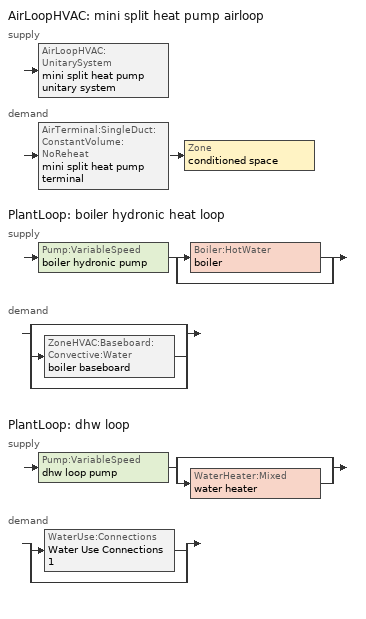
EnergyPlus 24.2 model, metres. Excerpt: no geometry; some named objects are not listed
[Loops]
AirLoopHVAC 'mini split heat pump airloop'
 supply: AirLoopHVAC:UnitarySystem 'mini split heat pump unitary system'
 demand: AirTerminal:SingleDuct:ConstantVolume:NoReheat 'mini split heat pump terminal' > Zone 'conditioned space'
PlantLoop 'boiler hydronic heat loop'
 supply: Pump:VariableSpeed 'boiler hydronic pump' > split
  | Boiler:HotWater 'boiler'
  | bypass
 demand: split
  | bypass
  | ZoneHVAC:Baseboard:Convective:Water 'boiler baseboard'
  | bypass
PlantLoop 'dhw loop'
 supply: Pump:VariableSpeed 'dhw loop pump' > split
  | bypass
  | WaterHeater:Mixed 'water heater'
 demand: split
  | WaterUse:Connections 'Water Use Connections 1'
  | bypass
[ZoneControl:Thermostat]
conditioned space Thermostat: Zone or ZoneList=conditioned space; Control Type Schedule=conditioned space Thermostat Schedule; Control 1=conditioned space temperature setpoint; Temperature Difference Between Cutout And Setpoint {deltaC}=0
[ThermostatSetpoint:DualSetpoint]
conditioned space temperature setpoint: Heating Setpoint Temperature Schedule=heating setpoint; Cooling Setpoint Temperature Schedule=cooling setpoint
[AirLoopHVAC:UnitarySystem] Control Type=Load; Controlling Zone or Thermostat Location=conditioned space; Dehumidification Control Type=None; Availability Schedule=Always On Discrete; Fan Placement=BlowThrough; DX Heating Coil Sizing Ratio=1; Use DOAS DX Cooling Coil=No; Minimum Supply Air Temperature {C}=2; Latent Load Control=SensibleOnlyLoadControl; Heating Supply Air Flow Rate Method=SupplyAirFlowRate; No Load Supply Air Flow Rate Method=SupplyAirFlowRate; No Load Supply Air Flow Rate {m3/s}=0; No Load Supply Air Flow Rate Control Set To Low Speed=Yes; Maximum Supply Air Temperature {C}=48.8889; Maximum Outdoor Dry-Bulb Temperature for Supplemental Heater Operation {C}=21; Ancillary On-Cycle Electric Power {W}=0; Ancillary Off-Cycle Electric Power {W}=0
Name | Supply Fan | Supply Air Fan Operating Mode Schedule | Heating Coil | Cooling Supply Air Flow Rate Method | Heating Supply Air Flow Rate {m3/s} | Cooling Coil | Cooling Supply Air Flow Rate {m3/s} | Design Specification Multispeed Object
unit heater unitary system | unit heater supply fan | unit heater auto fan schedule | unit heater htg coil | None | 0.00141584
mini split heat pump unitary system | mini split heat pump supply fan | mini split heat pump auto fan schedule | mini split heat pump htg coil | SupplyAirFlowRate | 0.284584 | mini split heat pump clg coil | 0.284584 | Unitary System Performance Multispeed 1
[Fan:SystemModel] Availability Schedule=Always On Discrete; Speed Control Method=Discrete; Electric Power Minimum Flow Rate Fraction=0.2; Design Pressure Rise {Pa}=500; Motor Efficiency=1; Motor In Air Stream Fraction=1; Design Electric Power Consumption {W}=Autosize; Design Power Sizing Method=PowerPerFlow; Electric Power Per Unit Flow Rate Per Unit Pressure {W/((m3/s)-Pa)}=1.66667; Fan Total Efficiency=0.7; Motor Loss Radiative Fraction=0
Name | Design Maximum Air Flow Rate {m3/s} | Electric Power Per Unit Flow Rate {W/(m3/s)} | Number of Speeds | Speed Flow Fraction 1 | Speed Electric Power Fraction 1 | Speed Flow Fraction 2 | Speed Electric Power Fraction 2 | Speed Flow Fraction 3 | Speed Electric Power Fraction 3 | Speed Flow Fraction 4 | Speed Electric Power Fraction 4
unit heater supply fan | 0.00141584 | 1e-06 | 1 | 1 | 1
mini split heat pump supply fan | 0.350473 | 148.322 | 4 | 0.20706 | 0.00888 | 0.252 | 0.016 | 0.812 | 0.53539 | 1 | 1
[Coil:Heating:Fuel]
unit heater htg coil: Availability Schedule=Always On Discrete; Fuel Type=OtherFuel1; Burner Efficiency=0.3; Nominal Capacity {W}=0.293071; On Cycle Parasitic Electric Load {W}=0; Off Cycle Parasitic Fuel Load {W}=0
[ZoneHVAC:Baseboard:Convective:Water]
boiler baseboard: Availability Schedule=Always On Discrete; Heating Design Capacity Method=HeatingDesignCapacity; Heating Design Capacity {W}=12847.1; Heating Design Capacity Per Floor Area {W/m2}=0; Fraction of Autosized Heating Design Capacity=0.8; U-Factor Times Area Value {W/K}=924.989; Maximum Water Flow Rate {m3/s}=0.000553426; Convergence Tolerance=0.001
[AirTerminal:SingleDuct:ConstantVolume:NoReheat]
mini split heat pump terminal: Availability Schedule=Always On Discrete; Maximum Air Flow Rate {m3/s}=0.284584
[Zone equipment]
conditioned space: unit heater unitary system, boiler baseboard, mini split heat pump terminal
[AirLoopHVAC]
mini split heat pump airloop: Design Supply Air Flow Rate {m3/s}=0.284584; Design Return Air Flow Fraction of Supply Air Flow=1
[Sizing:System]
mini split heat pump airloop: Type of Load to Size On=Sensible; Design Outdoor Air Flow Rate {m3/s}=Autosize; Central Heating Maximum System Air Flow Ratio=0.3; Preheat Design Temperature {C}=7; Preheat Design Humidity Ratio {kgWater/kgDryAir}=0.008; Precool Design Temperature {C}=12.8; Precool Design Humidity Ratio {kgWater/kgDryAir}=0.008; Central Cooling Design Supply Air Temperature {C}=12.8; Central Heating Design Supply Air Temperature {C}=16.7; Type of Zone Sum to Use=NonCoincident; 100% Outdoor Air in Cooling=Yes; 100% Outdoor Air in Heating=Yes; Central Cooling Design Supply Air Humidity Ratio {kgWater/kgDryAir}=0.0085; Central Heating Design Supply Air Humidity Ratio {kgWater/kgDryAir}=0.008; Cooling Supply Air Flow Rate Method=DesignDay; Cooling Supply Air Flow Rate {m3/s}=0; Cooling Supply Air Flow Rate Per Floor Area {m3/s-m2}=0.00996765; Cooling Fraction of Autosized Cooling Supply Air Flow Rate=1; Cooling Supply Air Flow Rate Per Unit Cooling Capacity {m3/s-W}=3.94755e-05; Heating Supply Air Flow Rate Method=DesignDay; Heating Supply Air Flow Rate {m3/s}=0; Heating Supply Air Flow Rate Per Floor Area {m3/s-m2}=0.00996765; Heating Fraction of Autosized Heating Supply Air Flow Rate=1; Heating Fraction of Autosized Cooling Supply Air Flow Rate=1; Heating Supply Air Flow Rate Per Unit Heating Capacity {m3/s-W}=3.15882e-05; System Outdoor Air Method=ZoneSum; Zone Maximum Outdoor Air Fraction=1; Cooling Design Capacity Method=CoolingDesignCapacity; Cooling Design Capacity {W}=Autosize; Cooling Design Capacity Per Floor Area {W/m2}=234.7; Fraction of Autosized Cooling Design Capacity=1; Heating Design Capacity Method=HeatingDesignCapacity; Heating Design Capacity {W}=Autosize; Heating Design Capacity Per Floor Area {W/m2}=157; Fraction of Autosized Heating Design Capacity=1; Central Cooling Capacity Control Method=OnOff; Occupant Diversity=Autosize
[AvailabilityManager:Scheduled]
mini split heat pump airloop Availability Manager: Schedule=Always On Discrete
[Coil:Heating:DX:MultiSpeed]
mini split heat pump htg coil: Availability Schedule=Always On Discrete; Minimum Outdoor Dry-Bulb Temperature for Compressor Operation {C}=-25; Crankcase Heater Capacity {W}=50; Maximum Outdoor Dry-Bulb Temperature for Crankcase Heater Operation {C}=10; Defrost Energy Input Ratio Function of Temperature Curve=Defrosteir; Maximum Outdoor Dry-Bulb Temperature for Defrost Operation {C}=4.44444; Defrost Strategy=ReverseCycle; Defrost Control=Timed; Defrost Time Period Fraction=0.058333; Resistive Defrost Heater Capacity {W}=AutoSize; Apply Part Load Fraction to Speeds Greater than 1=No; Fuel Type=Electricity; Region number for Calculating HSPF=4; Number of Speeds=2; Speed Gross Rated Heating Capacity 1 {W}=1644; Speed Gross Rated Heating COP 1 {W/W}=5.00522; Speed Rated Air Flow Rate 1 {m3/s}=0.0882919; Speed Rated Supply Air Fan Power Per Volume Flow Rate 2017 1 {W/(m3/s)}=773.3; Speed Rated Supply Air Fan Power Per Volume Flow Rate 2023 1 {W/(m3/s)}=934.4; Speed Heating Capacity Function of Temperature Curve Name 1=Heat-CAP-fT1; Speed Heating Capacity Function of Flow Fraction Curve Name 1=Heat-CAP-fFF1; Speed Energy Input Ratio Function of Temperature Curve Name 1=Heat-EIR-fT1; Speed Energy Input Ratio Function of Flow Fraction Curve Name 1=Heat-EIR-fFF1; Speed Part Load Fraction Correlation Curve Name 1=Heat-PLF-fPLR1; Speed Rated Waste Heat Fraction of Power Input 1=0.2; Speed Waste Heat Function of Temperature Curve Name 1=ConstantBiquadratic 1; Speed Gross Rated Heating Capacity 2 {W}=6475.14; Speed Gross Rated Heating COP 2 {W/W}=3.65853; Speed Rated Air Flow Rate 2 {m3/s}=0.350364; Speed Rated Supply Air Fan Power Per Volume Flow Rate 2017 2 {W/(m3/s)}=773.3; Speed Rated Supply Air Fan Power Per Volume Flow Rate 2023 2 {W/(m3/s)}=934.4; Speed Heating Capacity Function of Temperature Curve Name 2=Heat-CAP-fT2; Speed Heating Capacity Function of Flow Fraction Curve Name 2=Heat-CAP-fFF2; Speed Energy Input Ratio Function of Temperature Curve Name 2=Heat-EIR-fT2; Speed Energy Input Ratio Function of Flow Fraction Curve Name 2=Heat-EIR-fFF2; Speed Part Load Fraction Correlation Curve Name 2=Heat-PLF-fPLR2; Speed Rated Waste Heat Fraction of Power Input 2=0.2; Speed Waste Heat Function of Temperature Curve Name 2=ConstantBiquadratic 1
[Coil:Cooling:DX:MultiSpeed]
mini split heat pump clg coil: Availability Schedule=Always On Discrete; Condenser Type=AirCooled; Minimum Outdoor Dry-Bulb Temperature for Compressor Operation {C}=-25; Apply Part Load Fraction to Speeds Greater than 1=No; Apply Latent Degradation to Speeds Greater than 1=No; Crankcase Heater Capacity {W}=50; Maximum Outdoor Dry-Bulb Temperature for Crankcase Heater Operation {C}=10; Basin Heater Capacity {W/K}=0; Basin Heater Setpoint Temperature {C}=2; Fuel Type=Electricity; Number of Speeds=2; Speed Gross Rated Total Cooling Capacity 1 {W}=1351.96; Speed Gross Rated Sensible Heat Ratio 1=0.806404; Speed Gross Rated Cooling COP 1 {W/W}=5.29224; Speed Rated Air Flow Rate 1 {m3/s}=0.0725462; Speed Rated Evaporator Fan Power Per Volume Flow Rate 2017 1 {W/(m3/s)}=773.3; Speed Rated Evaporator Fan Power Per Volume Flow Rate 2023 1 {W/(m3/s)}=934.4; Speed Total Cooling Capacity Function of Temperature Curve Name 1=Cool-CAP-fT1; Speed Total Cooling Capacity Function of Flow Fraction Curve Name 1=Cool-CAP-fFF1; Speed Energy Input Ratio Function of Temperature Curve Name 1=Cool-EIR-fT1; Speed Energy Input Ratio Function of Flow Fraction Curve Name 1=Cool-EIR-fFF1; Speed Part Load Fraction Correlation Curve Name 1=Cool-PLF-fPLR1; Speed Nominal Time for Condensate Removal to Begin 1 {s}=1000; Speed Ratio of Initial Moisture Evaporation Rate and Steady State Latent Capacity 1=1.5; Speed Maximum Cycling Rate 1 {cycles/hr}=3; Speed Latent Capacity Time Constant 1 {s}=45; Speed Rated Waste Heat Fraction of Power Input 1=0.2; Speed Waste Heat Function of Temperature Curve Name 1=ConstantBiquadratic; Speed Evaporative Condenser Effectiveness 1=0.9; Speed Evaporative Condenser Air Flow Rate 1 {m3/s}=AutoSize; Speed Rated Evaporative Condenser Pump Power Consumption 1 {W}=AutoSize; Speed Gross Rated Total Cooling Capacity 2 {W}=5327.81; Speed Gross Rated Sensible Heat Ratio 2=0.759942; Speed Gross Rated Cooling COP 2 {W/W}=3.63578; Speed Rated Air Flow Rate 2 {m3/s}=0.284495; Speed Rated Evaporator Fan Power Per Volume Flow Rate 2017 2 {W/(m3/s)}=773.3; Speed Rated Evaporator Fan Power Per Volume Flow Rate 2023 2 {W/(m3/s)}=934.4; Speed Total Cooling Capacity Function of Temperature Curve Name 2=Cool-CAP-fT2; Speed Total Cooling Capacity Function of Flow Fraction Curve Name 2=Cool-CAP-fFF2; Speed Energy Input Ratio Function of Temperature Curve Name 2=Cool-EIR-fT2; Speed Energy Input Ratio Function of Flow Fraction Curve Name 2=Cool-EIR-fFF2; Speed Part Load Fraction Correlation Curve Name 2=Cool-PLF-fPLR2; Speed Nominal Time for Condensate Removal to Begin 2 {s}=1000; Speed Ratio of Initial Moisture Evaporation Rate and Steady State Latent Capacity 2=1.5; Speed Maximum Cycling Rate 2 {cycles/hr}=3; Speed Latent Capacity Time Constant 2 {s}=45; Speed Rated Waste Heat Fraction of Power Input 2=0.2; Speed Waste Heat Function of Temperature Curve Name 2=ConstantBiquadratic; Speed Evaporative Condenser Effectiveness 2=0.9; Speed Evaporative Condenser Air Flow Rate 2 {m3/s}=AutoSize; Speed Rated Evaporative Condenser Pump Power Consumption 2 {W}=AutoSize
[UnitarySystemPerformance:Multispeed]
Unitary System Performance Multispeed 1: Number of Speeds for Heating=2; Number of Speeds for Cooling=2; Single Mode Operation=No; No Load Supply Air Flow Rate Ratio=1; Heating Speed Supply Air Flow Ratio 1=0.310345; Cooling Speed Supply Air Flow Ratio 1=0.255; Heating Speed Supply Air Flow Ratio 2=1.23153; Cooling Speed Supply Air Flow Ratio 2=1
[PlantLoop] Fluid Type=Water; Maximum Loop Temperature {C}=100; Minimum Loop Temperature {C}=0; Minimum Loop Flow Rate {m3/s}=0; Load Distribution Scheme=Optimal; Plant Loop Demand Calculation Scheme=SingleSetpoint; Common Pipe Simulation=None
Name | Plant Equipment Operation Scheme | Maximum Loop Flow Rate {m3/s} | Plant Loop Volume {m3}
boiler hydronic heat loop | boiler hydronic heat loop Operation Schemes | Autosize | Autocalculate
dhw loop | dhw loop Operation Schemes | 0.01 | 0.003
[Sizing:Plant] Loop Type=Heating; Sizing Option=NonCoincident; Zone Timesteps in Averaging Window=1; Coincident Sizing Factor Mode=None
Name | Design Loop Exit Temperature {C} | Loop Design Temperature Difference {deltaC}
boiler hydronic heat loop | 82.2222 | 11.1111
dhw loop | 55 | 5.55556
[Pump:VariableSpeed] Motor Efficiency=0.85; Fraction of Motor Inefficiencies to Fluid Stream=0; Coefficient 1 of the Part Load Performance Curve=0; Coefficient 2 of the Part Load Performance Curve=1; Coefficient 3 of the Part Load Performance Curve=0; Coefficient 4 of the Part Load Performance Curve=0; Design Minimum Flow Rate {m3/s}=0; Pump Control Type=Intermittent; Skin Loss Radiative Fraction=0.5; Design Power Sizing Method=PowerPerFlowPerPressure; Design Electric Power per Unit Flow Rate {W/(m3/s)}=348701.1; Design Shaft Power per Unit Flow Rate per Unit Head {W/((m3/s)-Pa)}=1.28205; Design Minimum Flow Rate Fraction=0
Name | Design Maximum Flow Rate {m3/s} | Design Pump Head {Pa} | Design Power Consumption {W}
boiler hydronic pump | 3.75e-05 | 20000 | 1
dhw loop pump | 0.01 | 1 | 0
[Boiler:HotWater]
boiler: Fuel Type=FuelOilNo2; Nominal Capacity {W}=12847.1; Nominal Thermal Efficiency=0.83; Efficiency Curve Temperature Evaluation Variable=LeavingBoiler; Normalized Boiler Efficiency Curve=NonCondensingBoilerEff; Design Water Flow Rate {m3/s}=Autosize; Minimum Part Load Ratio=0; Maximum Part Load Ratio=1; Optimum Part Load Ratio=1; Water Outlet Upper Temperature Limit {C}=99.9; Boiler Flow Mode=LeavingSetpointModulated; On Cycle Parasitic Electric Load {W}=0; Sizing Factor=1; Off Cycle Parasitic Fuel Load {W}=0
[SetpointManager:Scheduled] Control Variable=Temperature
Name | Schedule
boiler hydronic heat loop setpoint manager | boiler hydronic heat supply setpoint
Setpoint Manager Scheduled 1 | dhw temp
[PlantEquipmentOperationSchemes] Control Scheme Object Type 1=PlantEquipmentOperation:HeatingLoad; Control Scheme Schedule Name 1=Always On Discrete
Name | Control Scheme Name 1
boiler hydronic heat loop Operation Schemes | boiler hydronic heat loop Heating Operation Scheme
dhw loop Operation Schemes | dhw loop Heating Operation Scheme
[PlantEquipmentOperation:HeatingLoad] Load Range Lower Limit 1 {W}=0; Load Range Upper Limit 1 {W}=1000000000
Name | Range Equipment List Name 1
boiler hydronic heat loop Heating Operation Scheme | boiler hydronic heat loop Heating Equipment List
dhw loop Heating Operation Scheme | dhw loop Heating Equipment List
[PlantEquipmentList]
boiler hydronic heat loop Heating Equipment List: Boiler:HotWater, boiler
dhw loop Heating Equipment List: WaterHeater:Mixed, water heater
[WaterHeater:Mixed]
water heater: Tank Volume {m3}=0.00378541; Setpoint Temperature Schedule=water heater setpoint; Deadband Temperature Difference {deltaC}=0; Maximum Temperature Limit {C}=99; Heater Control Type=Modulate; Heater Maximum Capacity {W}=2.93071e+10; Heater Minimum Capacity {W}=0; Heater Ignition Minimum Flow Rate {m3/s}=0; Heater Ignition Delay {s}=0; Heater Fuel Type=FuelOilNo2; Heater Thermal Efficiency=0.368; Off Cycle Parasitic Fuel Consumption Rate {W}=0; Off Cycle Parasitic Fuel Type=Electricity; Off Cycle Parasitic Heat Fraction to Tank=0; On Cycle Parasitic Fuel Consumption Rate {W}=0; On Cycle Parasitic Fuel Type=Electricity; On Cycle Parasitic Heat Fraction to Tank=0; Ambient Temperature Indicator=Zone; Ambient Temperature Zone=conditioned space; Off Cycle Loss Coefficient to Ambient Temperature {W/K}=0; Off Cycle Loss Fraction to Zone=1; On Cycle Loss Coefficient to Ambient Temperature {W/K}=0; On Cycle Loss Fraction to Zone=1; Use Side Effectiveness=1; Source Side Effectiveness=1; Use Side Design Flow Rate {m3/s}=Autosize; Source Side Design Flow Rate {m3/s}=Autosize; Indirect Water Heating Recovery Time {hr}=1.5; Source Side Flow Control Mode=IndirectHeatPrimarySetpoint
[WaterHeater:Sizing]
water heater: Design Mode=PeakDraw; Time Storage Can Meet Peak Draw {hr}=0.538503; Time for Tank Recovery {hr}=0; Nominal Tank Volume for Autosizing Plant Connections {m3}=1
[WaterUse:Connections]
Water Use Connections 1: Drain Water Heat Exchanger Type=None; Drain Water Heat Exchanger Destination=Plant; Water Use Equipment Name 1=dhw fixtures; Water Use Equipment Name 2=dhw distribution waste; Water Use Equipment Name 3=clothes washer; Water Use Equipment Name 4=dishwasher
[WaterUse:Equipment]
Name | Peak Flow Rate {m3/s} | Flow Rate Fraction Schedule | Target Temperature Schedule
dhw fixtures | 4.44586e-06 | dhw fixtures schedule | mixed water temperature schedule
dhw distribution waste | 1.3478e-06 | dhw fixtures schedule | mixed water temperature schedule
clothes washer | 9.69919e-07 | clothes washer schedule
dishwasher | 2.90872e-07 | dishwasher schedule
[EnergyManagementSystem:GlobalVariable]
infil_program_Qfan
infil_program_Qinf
mini_split_heat_pump_airloop_Fan_RTF
natural_vent_program_Qnv
natural_vent_program_Qwhf
[EnergyManagementSystem:InternalVariable]
Name | Internal Data Index Key | Internal Data Type
boiler_hydronic_pump_rated_mfr | boiler hydronic pump | Pump Maximum Mass Flow Rate
mini_split_heat_pump_airloop_max_sup_fan_mfr | mini split heat pump supply fan | Fan Maximum Mass Flow Rate
[EnergyManagementSystem:Sensor]
Name | Output:Variable or Output:Meter Index Key | Output:Variable or Output:Meter
airflow_gain | infil flow | Infiltration Sensible Heat Gain Energy
airflow_gain_1 | natural vent flow | Infiltration Sensible Heat Gain Energy
airflow_gain_2 | whole house fan flow | Infiltration Sensible Heat Gain Energy
airflow_loss | infil flow | Infiltration Sensible Heat Loss Energy
airflow_loss_1 | natural vent flow | Infiltration Sensible Heat Loss Energy
airflow_loss_2 | whole house fan flow | Infiltration Sensible Heat Loss Energy
boiler_baseboard_s | boiler baseboard | Baseboard Total Heating Energy
boiler_hydronic_pump_mfr_s | boiler hydronic pump | Pump Mass Flow Rate
boiler_hydronic_pump_s | boiler hydronic pump | Pump Electricity Energy
boiler_plr_s | boiler | Boiler Part Load Ratio
clg_load_cond |  | Cooling:EnergyTransfer:Zone:CONDITIONED SPACE
clg_sp_s; clg_sp_s_1 | cooling setpoint | Schedule Value
clothes_dryer_exhaust_0_sch_s | clothes dryer exhaust 0 schedule | Schedule Value
conditioned_space_clg_unmet_s | conditioned space | Zone Cooling Setpoint Not Met Time
conditioned_space_htg_unmet_s | conditioned space | Zone Heating Setpoint Not Met Time
cool_season | cooling season schedule | Schedule Value
dhw_loss | water heater | Water Heater Heat Loss Energy
dhw_rtf | water heater | Water Heater Runtime Fraction
fridge_tin_s; tin_s; tin_s_1 | conditioned space | Zone Mean Air Temperature
htg_load_cond |  | Heating:EnergyTransfer:Zone:CONDITIONED SPACE
htg_sp_s; htg_sp_s_1 | heating setpoint | Schedule Value
ig_ee_conv | clothes dryer | Electric Equipment Convective Heating Energy
ig_ee_conv_1 | clothes washer | Electric Equipment Convective Heating Energy
ig_ee_conv_2 | cooking range | Electric Equipment Convective Heating Energy
ig_ee_conv_3 | dishwasher | Electric Equipment Convective Heating Energy
ig_ee_conv_4 | fridge | Electric Equipment Convective Heating Energy
ig_ee_conv_5 | misc plug loads | Electric Equipment Convective Heating Energy
ig_ee_conv_6 | whole house fan | Electric Equipment Convective Heating Energy
ig_ee_rad | clothes dryer | Electric Equipment Radiant Heating Energy
ig_ee_rad_1 | clothes washer | Electric Equipment Radiant Heating Energy
ig_ee_rad_2 | cooking range | Electric Equipment Radiant Heating Energy
ig_ee_rad_3 | dishwasher | Electric Equipment Radiant Heating Energy
ig_ee_rad_4 | fridge | Electric Equipment Radiant Heating Energy
ig_ee_rad_5 | misc plug loads | Electric Equipment Radiant Heating Energy
ig_ee_rad_6 | whole house fan | Electric Equipment Radiant Heating Energy
ig_lgt_conv | interior lighting | Lights Convective Heating Energy
ig_lgt_rad | interior lighting | Lights Radiant Heating Energy
ig_lgt_vis | interior lighting | Lights Visible Radiation Heating Energy
ig_oe_conv | clothes dryer 1 | Other Equipment Convective Heating Energy
ig_oe_conv_1 | cooking range 1 | Other Equipment Convective Heating Energy
ig_oe_conv_2 | general water use latent | Other Equipment Convective Heating Energy
ig_oe_conv_3 | general water use sensible | Other Equipment Convective Heating Energy
ig_oe_conv_4 | water heater energy adjustment1 | Other Equipment Convective Heating Energy
ig_oe_rad | clothes dryer 1 | Other Equipment Radiant Heating Energy
ig_oe_rad_1 | cooking range 1 | Other Equipment Radiant Heating Energy
ig_oe_rad_2 | general water use latent | Other Equipment Radiant Heating Energy
ig_oe_rad_3 | general water use sensible | Other Equipment Radiant Heating Energy
ig_oe_rad_4 | water heater energy adjustment1 | Other Equipment Radiant Heating Energy
ig_ppl_conv | occupants | People Convective Heating Energy
ig_ppl_rad | occupants | People Radiant Heating Energy
im_conv | furniture mass conditioned space 1 | Surface Inside Face Convection Heat Gain Energy
im_conv_1 | partition wall mass | Surface Inside Face Convection Heat Gain Energy
im_ig | furniture mass conditioned space 1 | Surface Inside Face Internal Gains Radiation Heat Gain Energy
im_ig_1 | partition wall mass | Surface Inside Face Internal Gains Radiation Heat Gain Energy
im_lgt | furniture mass conditioned space 1 | Surface Inside Face Lights Radiation Heat Gain Energy
im_lgt_1 | partition wall mass | Surface Inside Face Lights Radiation Heat Gain Energy
im_sol | furniture mass conditioned space 1 | Surface Inside Face Solar Radiation Heat Gain Energy
im_sol_1 | partition wall mass | Surface Inside Face Solar Radiation Heat Gain Energy
im_surf | furniture mass conditioned space 1 | Surface Inside Face Net Surface Thermal Radiation Heat Gain Energy
im_surf_1 | partition wall mass | Surface Inside Face Net Surface Thermal Radiation Heat Gain Energy
mech_vent_bath_fan_0_sch_s | mech vent bath fan 0 schedule | Schedule Value
mech_vent_bath_fan_1_sch_s | mech vent bath fan 1 schedule | Schedule Value
mini_split_heat_pump_airloop_Fan_RTF_s | mini split heat pump supply fan | Fan Runtime Fraction Speed 1
mini_split_heat_pump_airloop_Fan_RTF_s_1 | mini split heat pump supply fan | Fan Runtime Fraction Speed 2
mini_split_heat_pump_airloop_Fan_RTF_s_2 | mini split heat pump supply fan | Fan Runtime Fraction Speed 3
mini_split_heat_pump_airloop_Fan_RTF_s_3 | mini split heat pump supply fan | Fan Runtime Fraction Speed 4
mini_split_heat_pump_clg_coil_s | mini split heat pump clg coil | Cooling Coil Total Cooling Energy
mini_split_heat_pump_htg_coil_s | mini split heat pump htg coil | Heating Coil Heating Energy
mini_split_heat_pump_supply_fan_s | mini split heat pump supply fan | Fan Electricity Energy
mv_conv | mech vent bath fan 0 | Electric Equipment Convective Heating Energy
mv_conv_1 | mech vent bath fan 1 | Electric Equipment Convective Heating Energy
mv_conv_2 | mech vent house fan | Electric Equipment Convective Heating Energy
mv_conv_3 | mech vent house fan cfis | Electric Equipment Convective Heating Energy
mv_conv_4 | mech vent house fan latent load | Other Equipment Convective Heating Energy
mv_conv_5 | mech vent house fan sensible load | Other Equipment Convective Heating Energy
mv_rad | mech vent bath fan 0 | Electric Equipment Radiant Heating Energy
mv_rad_1 | mech vent bath fan 1 | Electric Equipment Radiant Heating Energy
mv_rad_2 | mech vent house fan | Electric Equipment Radiant Heating Energy
mv_rad_3 | mech vent house fan cfis | Electric Equipment Radiant Heating Energy
mv_rad_4 | mech vent house fan latent load | Other Equipment Radiant Heating Energy
mv_rad_5 | mech vent house fan sensible load | Other Equipment Radiant Heating Energy
natural_vent_s | natural vent schedule | Schedule Value
out_pb_s |  | Site Outdoor Air Barometric Pressure
out_wt_s |  | Site Outdoor Air Humidity Ratio
site_vw_s |  | Site Wind Speed
ss_back_out | Window1 | Surface Window Shortwave from Zone Back Out Window Heat Transfer Rate
ss_back_out_1 | Window10 | Surface Window Shortwave from Zone Back Out Window Heat Transfer Rate
ss_back_out_2 | Window12 | Surface Window Shortwave from Zone Back Out Window Heat Transfer Rate
ss_back_out_3 | Window13 | Surface Window Shortwave from Zone Back Out Window Heat Transfer Rate
ss_back_out_4 | Window14 | Surface Window Shortwave from Zone Back Out Window Heat Transfer Rate
ss_back_out_5 | Window15 | Surface Window Shortwave from Zone Back Out Window Heat Transfer Rate
ss_back_out_6 | Window2 | Surface Window Shortwave from Zone Back Out Window Heat Transfer Rate
ss_back_out_7 | Window3 | Surface Window Shortwave from Zone Back Out Window Heat Transfer Rate
ss_back_out_8 | Window6 | Surface Window Shortwave from Zone Back Out Window Heat Transfer Rate
ss_conv | Door1 | Surface Inside Face Convection Heat Gain Energy
ss_conv_1 | Window1 | Surface Inside Face Convection Heat Gain Energy
ss_conv_2 | Window10 | Surface Inside Face Convection Heat Gain Energy
ss_conv_3 | Window12 | Surface Inside Face Convection Heat Gain Energy
ss_conv_4 | Window13 | Surface Inside Face Convection Heat Gain Energy
ss_conv_5 | Window14 | Surface Inside Face Convection Heat Gain Energy
ss_conv_6 | Window15 | Surface Inside Face Convection Heat Gain Energy
ss_conv_7 | Window2 | Surface Inside Face Convection Heat Gain Energy
ss_conv_8 | Window3 | Surface Inside Face Convection Heat Gain Energy
ss_conv_9 | Window6 | Surface Inside Face Convection Heat Gain Energy
ss_ig | Door1 | Surface Inside Face Internal Gains Radiation Heat Gain Energy
ss_ig_1 | Window1 | Surface Inside Face Internal Gains Radiation Heat Gain Energy
ss_ig_2 | Window10 | Surface Inside Face Internal Gains Radiation Heat Gain Energy
ss_ig_3 | Window12 | Surface Inside Face Internal Gains Radiation Heat Gain Energy
ss_ig_4 | Window13 | Surface Inside Face Internal Gains Radiation Heat Gain Energy
ss_ig_5 | Window14 | Surface Inside Face Internal Gains Radiation Heat Gain Energy
ss_ig_6 | Window15 | Surface Inside Face Internal Gains Radiation Heat Gain Energy
ss_ig_7 | Window2 | Surface Inside Face Internal Gains Radiation Heat Gain Energy
ss_ig_8 | Window3 | Surface Inside Face Internal Gains Radiation Heat Gain Energy
ss_ig_9 | Window6 | Surface Inside Face Internal Gains Radiation Heat Gain Energy
ss_lgt | Door1 | Surface Inside Face Lights Radiation Heat Gain Energy
ss_sol | Door1 | Surface Inside Face Solar Radiation Heat Gain Energy
ss_surf | Door1 | Surface Inside Face Net Surface Thermal Radiation Heat Gain Energy
ss_surf_1 | Window1 | Surface Inside Face Net Surface Thermal Radiation Heat Gain Energy
ss_surf_2 | Window10 | Surface Inside Face Net Surface Thermal Radiation Heat Gain Energy
ss_surf_3 | Window12 | Surface Inside Face Net Surface Thermal Radiation Heat Gain Energy
ss_surf_4 | Window13 | Surface Inside Face Net Surface Thermal Radiation Heat Gain Energy
ss_surf_5 | Window14 | Surface Inside Face Net Surface Thermal Radiation Heat Gain Energy
ss_surf_6 | Window15 | Surface Inside Face Net Surface Thermal Radiation Heat Gain Energy
ss_surf_7 | Window2 | Surface Inside Face Net Surface Thermal Radiation Heat Gain Energy
ss_surf_8 | Window3 | Surface Inside Face Net Surface Thermal Radiation Heat Gain Energy
ss_surf_9 | Window6 | Surface Inside Face Net Surface Thermal Radiation Heat Gain Energy
ss_trans_in | Window1 | Surface Window Transmitted Solar Radiation Rate
ss_trans_in_1 | Window10 | Surface Window Transmitted Solar Radiation Rate
ss_trans_in_2 | Window12 | Surface Window Transmitted Solar Radiation Rate
ss_trans_in_3 | Window13 | Surface Window Transmitted Solar Radiation Rate
ss_trans_in_4 | Window14 | Surface Window Transmitted Solar Radiation Rate
ss_trans_in_5 | Window15 | Surface Window Transmitted Solar Radiation Rate
ss_trans_in_6 | Window2 | Surface Window Transmitted Solar Radiation Rate
ss_trans_in_7 | Window3 | Surface Window Transmitted Solar Radiation Rate
ss_trans_in_8 | Window6 | Surface Window Transmitted Solar Radiation Rate
ss_trans_out | Window1 | Surface Inside Face Initial Transmitted Diffuse Transmitted Out Window Solar Radiation Rate
ss_trans_out_1 | Window10 | Surface Inside Face Initial Transmitted Diffuse Transmitted Out Window Solar Radiation Rate
ss_trans_out_2 | Window12 | Surface Inside Face Initial Transmitted Diffuse Transmitted Out Window Solar Radiation Rate
ss_trans_out_3 | Window13 | Surface Inside Face Initial Transmitted Diffuse Transmitted Out Window Solar Radiation Rate
ss_trans_out_4 | Window14 | Surface Inside Face Initial Transmitted Diffuse Transmitted Out Window Solar Radiation Rate
ss_trans_out_5 | Window15 | Surface Inside Face Initial Transmitted Diffuse Transmitted Out Window Solar Radiation Rate
ss_trans_out_6 | Window2 | Surface Inside Face Initial Transmitted Diffuse Transmitted Out Window Solar Radiation Rate
ss_trans_out_7 | Window3 | Surface Inside Face Initial Transmitted Diffuse Transmitted Out Window Solar Radiation Rate
ss_trans_out_8 | Window6 | Surface Inside Face Initial Transmitted Diffuse Transmitted Out Window Solar Radiation Rate
s_conv | Floor1 | Surface Inside Face Convection Heat Gain Energy
s_conv_1 | FoundationWall1 | Surface Inside Face Convection Heat Gain Energy
s_conv_10 | RimJoist2:315 | Surface Inside Face Convection Heat Gain Energy
s_conv_11 | RimJoist2:45 | Surface Inside Face Convection Heat Gain Energy
s_conv_12 | Slab1 | Surface Inside Face Convection Heat Gain Energy
s_conv_13 | Wall1:135 | Surface Inside Face Convection Heat Gain Energy
s_conv_14 | Wall1:225 | Surface Inside Face Convection Heat Gain Energy
s_conv_15 | Wall1:315 | Surface Inside Face Convection Heat Gain Energy
s_conv_16 | Wall1:45 | Surface Inside Face Convection Heat Gain Energy
s_conv_2 | inferred conditioned ceiling | Surface Inside Face Convection Heat Gain Energy
s_conv_3 | inferred conditioned floor | Surface Inside Face Convection Heat Gain Energy
s_conv_4 | RimJoist1:135 | Surface Inside Face Convection Heat Gain Energy
s_conv_5 | RimJoist1:225 | Surface Inside Face Convection Heat Gain Energy
s_conv_6 | RimJoist1:315 | Surface Inside Face Convection Heat Gain Energy
s_conv_7 | RimJoist1:45 | Surface Inside Face Convection Heat Gain Energy
s_conv_8 | RimJoist2:135 | Surface Inside Face Convection Heat Gain Energy
s_conv_9 | RimJoist2:225 | Surface Inside Face Convection Heat Gain Energy
s_ig | Floor1 | Surface Inside Face Internal Gains Radiation Heat Gain Energy
s_ig_1 | FoundationWall1 | Surface Inside Face Internal Gains Radiation Heat Gain Energy
s_ig_10 | RimJoist2:315 | Surface Inside Face Internal Gains Radiation Heat Gain Energy
s_ig_11 | RimJoist2:45 | Surface Inside Face Internal Gains Radiation Heat Gain Energy
s_ig_12 | Slab1 | Surface Inside Face Internal Gains Radiation Heat Gain Energy
s_ig_13 | Wall1:135 | Surface Inside Face Internal Gains Radiation Heat Gain Energy
s_ig_14 | Wall1:225 | Surface Inside Face Internal Gains Radiation Heat Gain Energy
s_ig_15 | Wall1:315 | Surface Inside Face Internal Gains Radiation Heat Gain Energy
s_ig_16 | Wall1:45 | Surface Inside Face Internal Gains Radiation Heat Gain Energy
s_ig_2 | inferred conditioned ceiling | Surface Inside Face Internal Gains Radiation Heat Gain Energy
s_ig_3 | inferred conditioned floor | Surface Inside Face Internal Gains Radiation Heat Gain Energy
s_ig_4 | RimJoist1:135 | Surface Inside Face Internal Gains Radiation Heat Gain Energy
s_ig_5 | RimJoist1:225 | Surface Inside Face Internal Gains Radiation Heat Gain Energy
s_ig_6 | RimJoist1:315 | Surface Inside Face Internal Gains Radiation Heat Gain Energy
s_ig_7 | RimJoist1:45 | Surface Inside Face Internal Gains Radiation Heat Gain Energy
s_ig_8 | RimJoist2:135 | Surface Inside Face Internal Gains Radiation Heat Gain Energy
s_ig_9 | RimJoist2:225 | Surface Inside Face Internal Gains Radiation Heat Gain Energy
s_lgt | Floor1 | Surface Inside Face Lights Radiation Heat Gain Energy
s_lgt_1 | FoundationWall1 | Surface Inside Face Lights Radiation Heat Gain Energy
s_lgt_10 | RimJoist2:315 | Surface Inside Face Lights Radiation Heat Gain Energy
s_lgt_11 | RimJoist2:45 | Surface Inside Face Lights Radiation Heat Gain Energy
s_lgt_12 | Slab1 | Surface Inside Face Lights Radiation Heat Gain Energy
s_lgt_13 | Wall1:135 | Surface Inside Face Lights Radiation Heat Gain Energy
s_lgt_14 | Wall1:225 | Surface Inside Face Lights Radiation Heat Gain Energy
s_lgt_15 | Wall1:315 | Surface Inside Face Lights Radiation Heat Gain Energy
s_lgt_16 | Wall1:45 | Surface Inside Face Lights Radiation Heat Gain Energy
s_lgt_2 | inferred conditioned ceiling | Surface Inside Face Lights Radiation Heat Gain Energy
s_lgt_3 | inferred conditioned floor | Surface Inside Face Lights Radiation Heat Gain Energy
s_lgt_4 | RimJoist1:135 | Surface Inside Face Lights Radiation Heat Gain Energy
s_lgt_5 | RimJoist1:225 | Surface Inside Face Lights Radiation Heat Gain Energy
s_lgt_6 | RimJoist1:315 | Surface Inside Face Lights Radiation Heat Gain Energy
s_lgt_7 | RimJoist1:45 | Surface Inside Face Lights Radiation Heat Gain Energy
s_lgt_8 | RimJoist2:135 | Surface Inside Face Lights Radiation Heat Gain Energy
s_lgt_9 | RimJoist2:225 | Surface Inside Face Lights Radiation Heat Gain Energy
s_sol | Floor1 | Surface Inside Face Solar Radiation Heat Gain Energy
s_sol_1 | FoundationWall1 | Surface Inside Face Solar Radiation Heat Gain Energy
s_sol_10 | RimJoist2:315 | Surface Inside Face Solar Radiation Heat Gain Energy
s_sol_11 | RimJoist2:45 | Surface Inside Face Solar Radiation Heat Gain Energy
s_sol_12 | Slab1 | Surface Inside Face Solar Radiation Heat Gain Energy
s_sol_13 | Wall1:135 | Surface Inside Face Solar Radiation Heat Gain Energy
s_sol_14 | Wall1:225 | Surface Inside Face Solar Radiation Heat Gain Energy
s_sol_15 | Wall1:315 | Surface Inside Face Solar Radiation Heat Gain Energy
s_sol_16 | Wall1:45 | Surface Inside Face Solar Radiation Heat Gain Energy
s_sol_2 | inferred conditioned ceiling | Surface Inside Face Solar Radiation Heat Gain Energy
s_sol_3 | inferred conditioned floor | Surface Inside Face Solar Radiation Heat Gain Energy
s_sol_4 | RimJoist1:135 | Surface Inside Face Solar Radiation Heat Gain Energy
s_sol_5 | RimJoist1:225 | Surface Inside Face Solar Radiation Heat Gain Energy
s_sol_6 | RimJoist1:315 | Surface Inside Face Solar Radiation Heat Gain Energy
s_sol_7 | RimJoist1:45 | Surface Inside Face Solar Radiation Heat Gain Energy
s_sol_8 | RimJoist2:135 | Surface Inside Face Solar Radiation Heat Gain Energy
s_sol_9 | RimJoist2:225 | Surface Inside Face Solar Radiation Heat Gain Energy
s_surf | Floor1 | Surface Inside Face Net Surface Thermal Radiation Heat Gain Energy
s_surf_1 | FoundationWall1 | Surface Inside Face Net Surface Thermal Radiation Heat Gain Energy
s_surf_10 | RimJoist2:315 | Surface Inside Face Net Surface Thermal Radiation Heat Gain Energy
s_surf_11 | RimJoist2:45 | Surface Inside Face Net Surface Thermal Radiation Heat Gain Energy
s_surf_12 | Slab1 | Surface Inside Face Net Surface Thermal Radiation Heat Gain Energy
s_surf_13 | Wall1:135 | Surface Inside Face Net Surface Thermal Radiation Heat Gain Energy
s_surf_14 | Wall1:225 | Surface Inside Face Net Surface Thermal Radiation Heat Gain Energy
s_surf_15 | Wall1:315 | Surface Inside Face Net Surface Thermal Radiation Heat Gain Energy
s_surf_16 | Wall1:45 | Surface Inside Face Net Surface Thermal Radiation Heat Gain Energy
s_surf_2 | inferred conditioned ceiling | Surface Inside Face Net Surface Thermal Radiation Heat Gain Energy
s_surf_3 | inferred conditioned floor | Surface Inside Face Net Surface Thermal Radiation Heat Gain Energy
s_surf_4 | RimJoist1:135 | Surface Inside Face Net Surface Thermal Radiation Heat Gain Energy
s_surf_5 | RimJoist1:225 | Surface Inside Face Net Surface Thermal Radiation Heat Gain Energy
s_surf_6 | RimJoist1:315 | Surface Inside Face Net Surface Thermal Radiation Heat Gain Energy
s_surf_7 | RimJoist1:45 | Surface Inside Face Net Surface Thermal Radiation Heat Gain Energy
s_surf_8 | RimJoist2:135 | Surface Inside Face Net Surface Thermal Radiation Heat Gain Energy
s_surf_9 | RimJoist2:225 | Surface Inside Face Net Surface Thermal Radiation Heat Gain Energy
tout_db; tout_db_1 | Environment | Site Outdoor Air Drybulb Temperature
tout_s | conditioned space | Zone Outdoor Air Drybulb Temperature
unit_heater_htg_coil_s | unit heater htg coil | Heating Coil Heating Energy
unit_heater_supply_fan_s | unit heater supply fan | Fan Electricity Energy
water_heater_energy | water heater | Water Heater FuelOilNo2 Rate
water_heater_off_cycle_parasitic | water heater | Water Heater Off Cycle Parasitic Electricity Rate
water_heater_on_cycle_parasitic | water heater | Water Heater On Cycle Parasitic Electricity Rate
win_s | conditioned space | Zone Air Humidity Ratio
[EnergyManagementSystem:Actuator]
Name | Actuated Component Unique | Actuated Component Type | Actuated Component Control Type
boiler_hydronic_pump_pressure_rise_act | boiler hydronic pump | Pump | Pump Pressure Rise
fridge_schedule_act | fridge schedule | Schedule:Constant | Schedule Value
infil_flow_act | infil flow | Zone Infiltration | Air Exchange Flow Rate
mech_vent_house_fan_cfis_act | mech vent house fan cfis | ElectricEquipment | Electricity Rate
mech_vent_house_fan_latent_load_act | mech vent house fan latent load | OtherEquipment | Power Level
mech_vent_house_fan_sensible_load_act | mech vent house fan sensible load | OtherEquipment | Power Level
mini_split_heat_pump_supply_fan_pressure_rise_act | mini split heat pump supply fan | Fan | Fan Pressure Rise
mini_split_heat_pump_supply_fan_total_efficiency_act | mini split heat pump supply fan | Fan | Fan Total Efficiency
natural_vent_flow_act | natural vent flow | Zone Infiltration | Air Exchange Flow Rate
Sequential_Fraction_Schedule_2_act | Sequential Fraction Schedule 2 | Schedule:Constant | Schedule Value
water_heater_ec_adj_act | water heater energy adjustment1 | OtherEquipment | Power Level
whole_house_fan_act | whole house fan | ElectricEquipment | Electricity Rate
whole_house_fan_flow_act | whole house fan flow | Zone Infiltration | Air Exchange Flow Rate
whole_house_fan_mix_act | whole house fan mix | ZoneMixing | Air Exchange Flow Rate
[EnergyManagementSystem:Program]
boiler_hydronic_pump_disaggregate_program: Set boiler_hydronic_pump_backup_htg = 0; If boiler_baseboard_s > 0; Set boiler_hydronic_pump_backup_htg = boiler_hydronic_pump_s; EndIf
boiler_hydronic_pump_power_program: Set heating_plr = boiler_plr_s; Set pump_total_eff = boiler_hydronic_pump_rated_mfr / 1000 * 20000.0 / 1.0; Set pump_vfr = boiler_hydronic_pump_mfr_s / 1000; If pump_vfr > 0; Set boiler_hydronic_pump_pressure_rise_act = 1.0 * heating_plr * pump_total_eff / pump_vfr; Else; Set boiler_hydronic_pump_pressure_rise_act = 0; EndIf
fridge_schedule_program: Set Tin = fridge_tin_s*(9.0/5.0)+32.0; Set fridge_schedule_act = 0; If (Hour == 0); Set fridge_schedule_act = (-0.487+0.019*Tin); ElseIf (Hour == 1); Set fridge_schedule_act = (-0.34+0.016*Tin); ElseIf (Hour == 2); Set fridge_schedule_act = (-0.37+0.017*Tin); ElseIf (Hour == 3); Set fridge_schedule_act = (-0.361+0.016*Tin); ElseIf (Hour == 4); Set fridge_schedule_act = (-0.515+0.018*Tin); ElseIf (Hour == 5); Set fridge_schedule_act = (-0.684+0.021*Tin); ElseIf (Hour == 6); Set fridge_schedule_act = (-0.471+0.019*Tin); ElseIf (Hour == 7); Set fridge_schedule_act = (-0.159+0.015*Tin); ElseIf (Hour == 8); Set fridge_schedule_act = (-0.079+0.015*Tin); ElseIf (Hour == 9); Set fridge_schedule_act = (-0.417+0.019*Tin); ElseIf (Hour == 10); Set fridge_schedule_act = (-0.411+0.018*Tin); ElseIf (Hour == 11); Set fridge_schedule_act = (-0.386+0.018*Tin); ElseIf (Hour == 12); Set fridge_schedule_act = (-0.24+0.016*Tin); ElseIf (Hour == 13); Set fridge_schedule_act = (-0.314+0.017*Tin); ElseIf (Hour == 14); Set fridge_schedule_act = (-0.16+0.015*Tin); ElseIf (Hour == 15); Set fridge_schedule_act = (-0.121+0.015*Tin); ElseIf (Hour == 16); Set fridge_schedule_act = (-0.469+0.02*Tin); ElseIf (Hour == 17); Set fridge_schedule_act = (-0.412+0.02*Tin); ElseIf (Hour == 18); Set fridge_schedule_act = (-0.091+0.017*Tin); ElseIf (Hour == 19); Set fridge_schedule_act = (0.077+0.014*Tin); ElseIf (Hour == 20); Set fridge_schedule_act = (-0.118+0.016*Tin); ElseIf (Hour == 21); Set fridge_schedule_act = (-0.247+0.017*Tin); ElseIf (Hour == 22); Set fridge_schedule_act = (-0.445+0.019*Tin); ElseIf (Hour == 23); Set fridge_schedule_act = (-0.544+0.02*Tin); EndIf
infil_program: Set p_m = 0.14; Set p_s = 0.22; Set s_m = 270; Set s_s = 370; Set z_m = 9.99744; Set z_s = 2.887331193712094; Set f_t = (((s_m/z_m)^p_m)*((z_s/s_s)^p_s)); Set Tdiff = tin_s-tout_s; Set dT = @Abs Tdiff; Set c = 0.0634; Set Cs = 0.0744; Set Cw = 0.1517; Set n = 0.65; Set sft = (f_t*0.54); Set temp1 = ((c*Cw)*((sft*site_vw_s)^(2*n)))^2; Set Qinf = (((c*Cs*(dT^n))^2)+temp1)^0.5; Set Qinf = (@Max Qinf 0); Set mech_vent_house_fan_sensible_load_act = 0.0; Set mech_vent_house_fan_latent_load_act = 0.0; Set OASupInPb = out_pb_s; Set OASupInTemp = tout_s; Set OASupInW = out_wt_s; Set OASupRho = (@RhoAirFnPbTdbW OASupInPb OASupInTemp OASupInW); Set OASupCp = (@CpAirFnW OASupInW); Set OASupInEnth = (@HFnTdbW OASupInTemp OASupInW); Set ZoneTemp = tin_s; Set ZoneW = win_s; Set ZoneCp = (@CpAirFnW ZoneW); Set ZoneAirEnth = (@HFnTdbW ZoneTemp ZoneW); Set mech_vent_house_fan_cfis_act = 0.0; Set QWHV_cfis_sup = 0.0; Set QWHV_cfis_suppl_sup = 0.0; Set QWHV_cfis_suppl_exh = 0.0; Set Qrange = 0; Set Qbath = 0; Set Qbath = Qbath + 0.066 * mech_vent_bath_fan_0_sch_s; Set Qbath = Qbath + 0.066 * mech_vent_bath_fan_1_sch_s; Set Qdryer = 0; Set Qdryer = Qdryer + 0.00308 * clothes_dryer_exhaust_0_sch_s; Set QWHV_sup = 0.0; Set QWHV_exh = 0.0; Set Qsupply = QWHV_sup + QWHV_cfis_sup + QWHV_cfis_suppl_sup; Set Qexhaust = Qrange + Qbath + Qdryer + QWHV_exh + QWHV_cfis_suppl_exh; Set Qfan = (@Max Qexhaust Qsupply); Set Qducts = 0; If Qducts < 0; Set Qsupply = Qsupply - Qducts; Else; Set Qexhaust = Qexhaust + Qducts; EndIf; Set Qfan_with_ducts = (@Max Qexhaust Qsupply); Set Qimb = (@Abs (Qsupply - Qexhaust)); If Qinf + Qimb > 0; Set Qtot = Qfan_with_ducts + (Qinf^2) / (Qinf + Qimb); Else; Set Qtot = Qfan_with_ducts; EndIf; Set Qinf_adj = Qtot - Qfan; Set infil_flow_act = Qinf_adj; Set infil_program_Qinf = Qinf_adj; Set infil_program_Qfan = Qfan; Set Qload = Qfan; Set Effectiveness_Sens = 0.0; Set Effectiveness_Lat = 0.0; Set Fan_MFR = Qload * OASupRho; Set ZoneInEnth = OASupInEnth; Set ZoneInTemp = OASupInTemp; Set FanTotalToCond = Fan_MFR * (ZoneInEnth - ZoneAirEnth); Set FanSensToCond = Fan_MFR * ZoneCp * (ZoneInTemp - ZoneTemp); Set FanLatToCond = FanTotalToCond - FanSensToCond; Set mech_vent_house_fan_sensible_load_act = mech_vent_house_fan_sensible_load_act + FanSensToCond; Set mech_vent_house_fan_latent_load_act = mech_vent_house_fan_latent_load_act + FanLatToCond
mini_split_heat_pump_supply_fan_disaggregate_program: Set mini_split_heat_pump_supply_fan_clg = 0; Set mini_split_heat_pump_supply_fan_primary_htg = 0; If mini_split_heat_pump_clg_coil_s > 0; Set mini_split_heat_pump_supply_fan_clg = mini_split_heat_pump_supply_fan_s; Else; Set mini_split_heat_pump_supply_fan_primary_htg = mini_split_heat_pump_supply_fan_s; EndIf
mini_split_heat_pump_supply_fan_power_program: If tout_db_1 < -25.0; Set mini_split_heat_pump_supply_fan_pressure_rise_act = 0; Set mini_split_heat_pump_supply_fan_total_efficiency_act = 1; Else; Set mini_split_heat_pump_supply_fan_pressure_rise_act = NULL; Set mini_split_heat_pump_supply_fan_total_efficiency_act = NULL; EndIf
natural_vent_program: Set Tin = tin_s; Set Tout = tout_s; Set Wout = out_wt_s; Set Pbar = out_pb_s; Set Phiout = (@RhFnTdbWPb Tout Wout Pbar); Set MaxHR = 0.0115; Set Tnvsp = (htg_sp_s + clg_sp_s) / 2; Set NVavail = natural_vent_s; Set ClgSsnAvail = cool_season; Set Qnv = 0; Set Qwhf = 0; Set whole_house_fan_mix_act = 0; Set whole_house_fan_act = 0; If ((Wout < MaxHR) && (Tin > Tout) && (Tin > Tnvsp) && (ClgSsnAvail > 0)); Set WHF_Flow = 0; Set Adj = (Tin-Tnvsp)/(Tin-Tout); Set Adj = (@Min Adj 1); Set Adj = (@Max Adj 0); If (WHF_Flow > 0); Set Qwhf = WHF_Flow*Adj; Set whole_house_fan_mix_act = WHF_Flow*Adj; Set WHF_W = 0; Set whole_house_fan_act = WHF_W*Adj; ElseIf (NVavail > 0); Set NVArea = 0.0; Set Cs = 0.00010619761329541149; Set Cw = 2.412423240301049e-05; Set Tdiff = Tin-Tout; Set dT = (@Abs Tdiff); Set Vwind = site_vw_s; Set SGNV = NVArea*Adj*((((Cs*dT)+(Cw*(Vwind^2)))^0.5)/1000); Set MaxNV = 3.0655550683614727; Set Qnv = (@Min SGNV MaxNV); EndIf; EndIf; Set natural_vent_flow_act = Qnv; Set whole_house_fan_flow_act = Qwhf; Set natural_vent_program_Qnv = Qnv; Set natural_vent_program_Qwhf = Qwhf
Sequential_Fraction_Schedule_2_program: If tout_db > -25.0; Set Sequential_Fraction_Schedule_2_act = 0; Else; Set Sequential_Fraction_Schedule_2_act = NULL; EndIf
total_airflows_program: Set total_infil_flow_rate = 0; Set total_mechvent_flow_rate = 0; Set total_natvent_flow_rate = 0; Set total_whf_flow_rate = 0; Set total_infil_flow_rate = total_infil_flow_rate + (infil_program_Qinf * 1); Set total_mechvent_flow_rate = total_mechvent_flow_rate + (infil_program_Qfan * 1); Set total_natvent_flow_rate = total_natvent_flow_rate + (natural_vent_program_Qnv * 1); Set total_whf_flow_rate = total_whf_flow_rate + (natural_vent_program_Qwhf * 1)
total_loads_program: Set loads_htg_tot = 0; Set loads_clg_tot = 0; If htg_load_cond > 0; Set loads_htg_tot = loads_htg_tot + (htg_load_cond - clg_load_cond) * 1.0; EndIf; Set loads_htg_tot = (@Max loads_htg_tot 0); If clg_load_cond > 0; Set loads_clg_tot = loads_clg_tot + (clg_load_cond - htg_load_cond) * 1.0; EndIf; Set loads_clg_tot = (@Max loads_clg_tot 0)
unit_heater_supply_fan_disaggregate_program: Set unit_heater_supply_fan_primary_htg = 0; If unit_heater_htg_coil_s > 0; Set unit_heater_supply_fan_primary_htg = unit_heater_supply_fan_s; EndIf
[Schedule:Constant]
Name | Hourly Value
Always On Discrete | 1
unit heater auto fan schedule; mini split heat pump auto fan schedule | 0
boiler hydronic heat supply setpoint | 82.2222
dhw temp; water heater setpoint | 55
mixed water temperature schedule | 40.5556
[Schedule:Day:Interval]
clothes washer schedule day: No, 01:00, 0.104651, 02:00, 0.0813953, 04:00, 0.0465116, 05:00, 0.0813953, 06:00, 0.127907, 07:00, 0.255814, 08:00, 0.569767, 09:00, 0.848837, 10:00, 1, 11:00, 0.976744, 12:00, 0.872093, 13:00, 0.77907, 14:00, 0.697674, 15:00, 0.569767, 16:00, 0.593023, 17:00, 0.581395, 21:00, 0.569767, 22:00, 0.546512, 23:00, 0.372093, 24:00, 0.197674
clothes washer schedule default day; dishwasher schedule default day; heating setpoint default day; cooling setpoint default day; dhw fixtures schedule default day: No, 24:00, 0
dishwasher schedule day: No, 01:00, 0.135135, 02:00, 0.0630631, 03:00, 0.045045, 05:00, 0.027027, 06:00, 0.0900901, 07:00, 0.18018, 08:00, 0.279279, 09:00, 0.522523, 10:00, 0.585586, 11:00, 0.504505, 12:00, 0.432432, 13:00, 0.378378, 14:00, 0.414414, 15:00, 0.324324, 17:00, 0.342342, 18:00, 0.441441, 19:00, 0.783784, 20:00, 1, 21:00, 0.810811, 22:00, 0.603604, 23:00, 0.396396, 24:00, 0.279279
heating setpoint day: No, 07:00, 18, 23:00, 21, 24:00, 18
cooling setpoint day: No, 24:00, 25
dhw fixtures schedule day: No, 01:00, 0.139535, 02:00, 0.0697674, 03:00, 0.0465116, 04:00, 0.0581395, 05:00, 0.116279, 06:00, 0.395349, 07:00, 0.906977, 08:00, 1, 09:00, 0.930233, 10:00, 0.77907, 11:00, 0.651163, 12:00, 0.546512, 13:00, 0.465116, 14:00, 0.406977, 15:00, 0.383721, 16:00, 0.360465, 17:00, 0.44186, 18:00, 0.593023, 20:00, 0.697674, 21:00, 0.639535, 22:00, 0.55814, 23:00, 0.44186, 24:00, 0.302326
[Schedule:Week:Daily]
clothes washer schedule Week Rule - Jan1-Dec31: clothes washer schedule day, clothes washer schedule day, clothes washer schedule day, clothes washer schedule day, clothes washer schedule day, clothes washer schedule day, clothes washer schedule day, clothes washer schedule default day, clothes washer schedule default day, clothes washer schedule default day, clothes washer schedule default day, clothes washer schedule default day
dishwasher schedule Week Rule - Jan1-Dec31: dishwasher schedule day, dishwasher schedule day, dishwasher schedule day, dishwasher schedule day, dishwasher schedule day, dishwasher schedule day, dishwasher schedule day, dishwasher schedule default day, dishwasher schedule default day, dishwasher schedule default day, dishwasher schedule default day, dishwasher schedule default day
heating setpoint Week Rule - Jan1-Dec31: heating setpoint day, heating setpoint day, heating setpoint day, heating setpoint day, heating setpoint day, heating setpoint day, heating setpoint day, heating setpoint default day, heating setpoint default day, heating setpoint default day, heating setpoint default day, heating setpoint default day
cooling setpoint Week Rule - Jan1-Dec31: cooling setpoint day, cooling setpoint day, cooling setpoint day, cooling setpoint day, cooling setpoint day, cooling setpoint day, cooling setpoint day, cooling setpoint default day, cooling setpoint default day, cooling setpoint default day, cooling setpoint default day, cooling setpoint default day
dhw fixtures schedule Week Rule - Jan1-Dec31: dhw fixtures schedule day, dhw fixtures schedule day, dhw fixtures schedule day, dhw fixtures schedule day, dhw fixtures schedule day, dhw fixtures schedule day, dhw fixtures schedule day, dhw fixtures schedule default day, dhw fixtures schedule default day, dhw fixtures schedule default day, dhw fixtures schedule default day, dhw fixtures schedule default day
[Schedule:Year]
clothes washer schedule: clothes washer schedule Week Rule - Jan1-Dec31, 1, 1, 12, 31
dishwasher schedule: dishwasher schedule Week Rule - Jan1-Dec31, 1, 1, 12, 31
heating setpoint: heating setpoint Week Rule - Jan1-Dec31, 1, 1, 12, 31
cooling setpoint: cooling setpoint Week Rule - Jan1-Dec31, 1, 1, 12, 31
dhw fixtures schedule: dhw fixtures schedule Week Rule - Jan1-Dec31, 1, 1, 12, 31
[Schedule:Compact]
conditioned space Thermostat Schedule: Through: 12/31, For: AllDays, Until: 24:00, 4
[Curve:Biquadratic] Coefficient2 x=0; Coefficient3 x**2=0; Coefficient4 y=0; Coefficient5 y**2=0; Coefficient6 x*y=0
Name | Coefficient1 Constant | Minimum Value of x {BasedOnField A2} | Maximum Value of x {BasedOnField A2} | Minimum Value of y {BasedOnField A3} | Maximum Value of y {BasedOnField A3}
Defrosteir | 0.1528 | -100 | 100 | -100 | 100
ConstantBiquadratic 1; ConstantBiquadratic | 1 | 0 | 1 | 0 | 1
[Table:Lookup]
Heat-CAP-fT1: Heat-CAP-fT1 Independent Variable List, None, 1, 0, Dimensionless, 0.577407, 0.591508, 0.606963, 0.623937, 0.642628, 0.665903, 0.692041, 0.721547, 0.755064, 0.79341, 0.83765, 0.889192, 0.949938, 1.02252, 1.07815, 1.14183, 0.541214, 0.556592, 0.573263, 0.591398, 0.611198, 0.635658, 0.662924, 0.693506, 0.728048, 0.767374, 0.812552, 0.864991, 0.926596, 1, 1.05615, 1.12034, 0.50502, 0.521675, 0.539563, 0.558859, 0.579768, 0.605414, 0.633807, 0.665464, 0.701032, 0.741339, 0.787453, 0.840789, 0.903254, 0.977482, 1.03415, 1.09885
Heat-EIR-fT1: Heat-EIR-fT1 Independent Variable List, None, 1, 0, Dimensionless, 1.91406, 1.83847, 1.76296, 1.68756, 1.61228, 1.52813, 1.44424, 1.36072, 1.27768, 1.19531, 1.1139, 1.03386, 0.955802, 0.88061, 0.8335, 0.788425, 2.20377, 2.1183, 2.03283, 1.94735, 1.86188, 1.76612, 1.67035, 1.57459, 1.47882, 1.38306, 1.28729, 1.19153, 1.09576, 1, 0.937338, 0.874675, 2.53005, 2.43401, 2.33791, 2.24173, 2.14544, 2.03738, 1.9291, 1.82048, 1.71142, 1.60172, 1.49108, 1.37908, 1.26506, 1.14801, 1.06915, 0.987985
Heat-CAP-fT2: Heat-CAP-fT2 Independent Variable List, None, 1, 0, Dimensionless, 0.30113, 0.353876, 0.411885, 0.483192, 0.563517, 0.654753, 0.759339, 0.880488, 1.02252, 1.21106, 0.282254, 0.334314, 0.391741, 0.462499, 0.542354, 0.633183, 0.737414, 0.858249, 1, 1.18827, 0.263378, 0.314751, 0.371596, 0.441805, 0.521191, 0.611614, 0.715489, 0.83601, 0.977482, 1.16548
Heat-EIR-fT2: Heat-EIR-fT2 Independent Variable List, None, 1, 0, Dimensionless, 1.4556, 1.38544, 1.3156, 1.23897, 1.16317, 1.08861, 1.01594, 0.946137, 0.88061, 0.815155, 1.67592, 1.5976, 1.51927, 1.43273, 1.34618, 1.25964, 1.17309, 1.08655, 1, 0.904329, 1.92405, 1.83748, 1.75065, 1.65424, 1.55708, 1.45875, 1.35859, 1.25553, 1.14801, 1.02148
Cool-CAP-fT1: Cool-CAP-fT1 Independent Variable List, None, 1, 0, Dimensionless, 1.18716, 1.12918, 1.0852, 1.05072, 1.04021, 1.01775, 0.998699, 0.982348, 1.30483, 1.21596, 1.14998, 1.09907, 1.08368, 1.05098, 1.02347, 1, 1.80474, 1.68212, 1.59198, 1.52291, 1.5021, 1.45804, 1.42109, 1.38965
Cool-EIR-fT1: Cool-EIR-fT1 Independent Variable List, None, 1, 0, Dimensionless, 0.409655, 0.51435, 0.617099, 0.716706, 0.751429, 0.834273, 0.915864, 0.996522, 0.492741, 0.578261, 0.663781, 0.749302, 0.779674, 0.853116, 0.926558, 1, 0.22133, 0.268565, 0.330199, 0.397043, 0.421258, 0.480147, 0.539097, 0.597866
Cool-CAP-fT2: Cool-CAP-fT2 Independent Variable List, None, 1, 0, Dimensionless, 1.00322, 0.996249, 0.991382, 0.987908, 0.98694, 0.98502, 0.983524, 0.982348, 1.10266, 1.07305, 1.05076, 1.03336, 1.02818, 1.01728, 1.008, 1, 1.52511, 1.48442, 1.4546, 1.43186, 1.42518, 1.41127, 1.39959, 1.38965
Cool-EIR-fT2: Cool-EIR-fT2 Independent Variable List, None, 1, 0, Dimensionless, 0.425456, 0.529399, 0.631385, 0.730106, 0.763748, 0.842493, 0.919982, 0.996522, 0.511746, 0.595601, 0.679456, 0.763312, 0.792456, 0.861638, 0.930819, 1, 0.229867, 0.276395, 0.337698, 0.404467, 0.428164, 0.484751, 0.541399, 0.597866
[Table:IndependentVariableList]
Heat-CAP-fT1 Independent Variable List: dry_bulb_temp_in, dry_bulb_temp_out 4
Heat-EIR-fT1 Independent Variable List: dry_bulb_temp_in 1, dry_bulb_temp_out 5
Heat-CAP-fT2 Independent Variable List: dry_bulb_temp_in 2, dry_bulb_temp_out 6
Heat-EIR-fT2 Independent Variable List: dry_bulb_temp_in 3, dry_bulb_temp_out 7
Cool-CAP-fT1 Independent Variable List: wet_bulb_temp_in, dry_bulb_temp_out
Cool-EIR-fT1 Independent Variable List: wet_bulb_temp_in 1, dry_bulb_temp_out 1
Cool-CAP-fT2 Independent Variable List: wet_bulb_temp_in 2, dry_bulb_temp_out 2
Cool-EIR-fT2 Independent Variable List: wet_bulb_temp_in 3, dry_bulb_temp_out 3
[Table:IndependentVariable]
dry_bulb_temp_in; dry_bulb_temp_in 1; dry_bulb_temp_in 2; dry_bulb_temp_in 3: Linear, Constant, -100, 100, Dimensionless, 15.5556, 21.1111, 26.6667
dry_bulb_temp_out 4; dry_bulb_temp_out 5: Linear, Constant, -100, 100, Dimensionless, -19.2, -18.2771, -17.2766, -16.1883, -15, -13.532, -11.8958, -10.0604, -7.98742, -5.62732, -2.91608, 0.230971, 3.9281, 8.33333, 11.703, 15.5556
dry_bulb_temp_out 6; dry_bulb_temp_out 7: Linear, Constant, -100, 100, Dimensionless, -19.2, -17.203, -15, -12.2857, -9.22234, -5.73807, -1.73969, 2.89565, 8.33333, 15.5556
wet_bulb_temp_in; wet_bulb_temp_in 1; wet_bulb_temp_in 2; wet_bulb_temp_in 3: Linear, Constant, -100, 100, Dimensionless, 10, 19.4444, 26.6667
dry_bulb_temp_out; dry_bulb_temp_out 1: Linear, Constant, -100, 100, Dimensionless, 12.7778, 19.2567, 24.0662, 27.7778, 28.9, 31.2834, 33.289, 35
dry_bulb_temp_out 2; dry_bulb_temp_out 3: Linear, Constant, -100, 100, Dimensionless, 12.7778, 19.1857, 24.0119, 27.7778, 28.9, 31.2598, 33.2689, 35
[Curve:Quadratic] Coefficient3 x**2=0; Minimum Value of x {BasedOnField A2}=0
Name | Coefficient1 Constant | Coefficient2 x | Maximum Value of x {BasedOnField A2} | Minimum Curve Output {BasedOnField A3} | Maximum Curve Output {BasedOnField A3}
Heat-CAP-fFF1; Heat-EIR-fFF1; Heat-CAP-fFF2; Heat-EIR-fFF2; Cool-CAP-fFF1; Cool-EIR-fFF1; Cool-CAP-fFF2; Cool-EIR-fFF2 | 1 | 0 | 2 | 0 | 2
Heat-PLF-fPLR1; Heat-PLF-fPLR2; Cool-PLF-fPLR1; Cool-PLF-fPLR2 | 0.75 | 0.25 | 1 | 0.7 | 1
[Curve:Bicubic]
NonCondensingBoilerEff: Coefficient1 Constant=1.11172; Coefficient2 x=0.0786141; Coefficient3 x**2=-0.400426; Coefficient4 y=0; Coefficient5 y**2=-0.000156783; Coefficient6 x*y=0.0093846; Coefficient7 x**3=0.234258; Coefficient8 y**3=1.32927e-06; Coefficient9 x**2*y=-0.0044467; Coefficient10 x*y**2=-1.22498e-05; Minimum Value of x {BasedOnField A2}=0.1; Maximum Value of x {BasedOnField A2}=1; Minimum Value of y {BasedOnField A3}=20; Maximum Value of y {BasedOnField A3}=80
